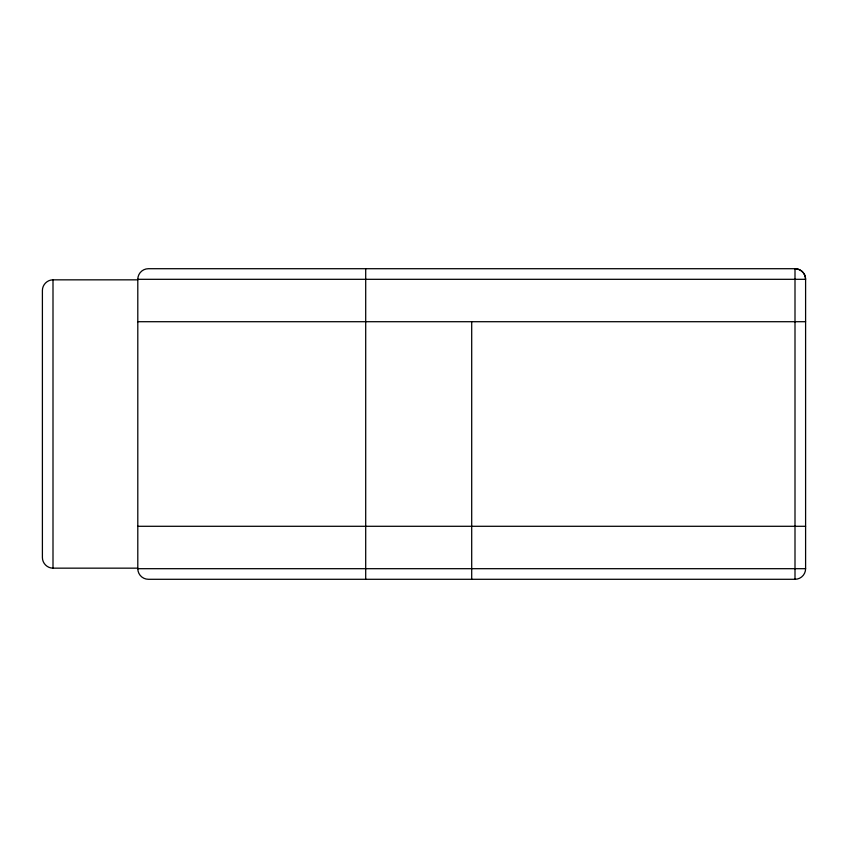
<?xml version="1.0" encoding="UTF-8"?>
<svg xmlns="http://www.w3.org/2000/svg" width="848" height="848" viewBox="0 0 848 848"><rect width="100%" height="100%" fill="white"/><g stroke="black" fill="none" stroke-linecap="round" stroke-linejoin="round"><path stroke-width="1.27" d="M137.8 279.84L53 279.84C47.265 279.829 42.389 284.705 42.4 290.44L42.4 557.56C42.389 563.295 47.265 568.171 53 568.16L137.8 568.16M137.8 279.31L805.6 279.31A10.6 10.6 0 0 0 795 268.71L148.4 268.71A10.6 10.6 0 0 0 137.8 279.31L137.8 568.69A10.6 10.6 0 0 0 148.4 579.29L795 579.29A10.6 10.6 0 0 0 805.6 568.69L805.6 279.31A10.6 10.6 0 0 0 795 268.71L795 579.29M137.8 321.71L805.6 321.71M137.8 526.29L805.6 526.29M137.8 568.69L805.6 568.69M471.7 321.71L471.7 579.29M365.7 268.71L365.7 579.29M53 279.84L53 568.16M795 268.71A10.6 0.657 -90 0 1 795.18 269.123"/></g></svg>
